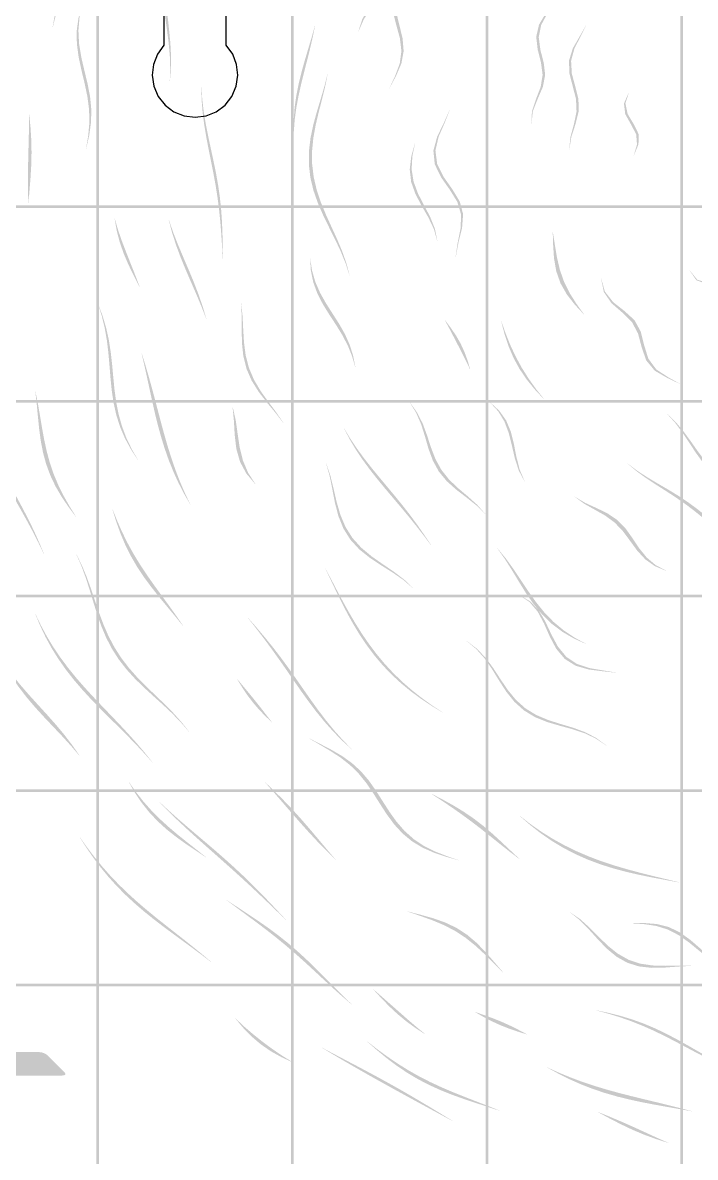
# Model space of a CAD drawing. Header units: millimetres. Extents: x 5 to 414, y 6 to 775.
# Drawn here: x 95.9 to 176.6, y 457.2 to 593.3 of the extents above; entities that cross this region are included whole.
import ezdxf

# ---------------------------------------------------------------- set-up
doc = ezdxf.new("R2010")
doc.units = ezdxf.units.MM
doc.layers.add('CUT', color=1, linetype='Continuous')
doc.layers.add('RASTER', color=7, linetype='Continuous')

msp = doc.modelspace()

# ---------------------------------------------------------------- hatches: boundary and pattern name
at = {"layer": 'RASTER'}
for points in [[(113.57, 586.35), (113.623, 587.86), (113.572, 589.378), (113.433, 590.908), (113.236, 592.452), (113.024, 594.008), (112.843, 595.573), (112.74, 597.139), (112.755, 598.695), (112.916, 600.234), (113.234, 601.745), (113.705, 603.223), (114.307, 604.667), (115.005, 606.078), (115.756, 607.464), (116.513, 608.837), (117.23, 610.21), (117.248, 610.204), (116.594, 608.815), (115.899, 607.427), (115.205, 606.029), (114.557, 604.61), (113.996, 603.162), (113.557, 601.682), (113.259, 600.173), (113.105, 598.639), (113.085, 597.088), (113.17, 595.531), (113.32, 593.974), (113.491, 592.426), (113.638, 590.891), (113.719, 589.368), (113.707, 587.855), (113.588, 586.349)], [(139.908, 585.461), (140.605, 586.958), (141.154, 588.44), (141.353, 589.939), (141.164, 591.484), (140.73, 593.081), (140.312, 594.706), (140.181, 596.306), (140.501, 597.828), (141.265, 599.245), (142.295, 600.574), (143.321, 601.874), (144.094, 603.223), (144.489, 604.682), (144.557, 606.262), (144.575, 606.255), (144.592, 604.648), (144.279, 603.166), (143.581, 601.8), (142.618, 600.49), (141.636, 599.157), (140.903, 597.742), (140.595, 596.226), (140.718, 594.637), (141.108, 593.026), (141.495, 591.442), (141.621, 589.911), (141.347, 588.424), (140.713, 586.952), (139.926, 585.461)], [(99.51, 592.752), (99.78, 594.292), (100.053, 595.83), (100.329, 597.364), (100.609, 598.895), (100.89, 600.425), (101.171, 601.954), (101.447, 603.483), (101.713, 605.015), (101.731, 605.011), (101.573, 603.459), (101.389, 601.916), (101.17, 600.38), (100.91, 598.851), (100.609, 597.327), (100.272, 595.804), (99.907, 594.279), (99.528, 592.75)], [(136.181, 592.272), (136.646, 593.719), (137.38, 595.112), (138.237, 596.461), (139.052, 597.794), (139.681, 599.149), (140.044, 600.558), (140.144, 602.039), (140.162, 602.034), (140.216, 600.514), (139.978, 599.08), (139.419, 597.717), (138.606, 596.391), (137.68, 595.061), (136.822, 593.693), (136.199, 592.269)], [(156.943, 581.208), (157.007, 582.701), (157.503, 584.179), (158.057, 585.628), (158.29, 587.077), (158.091, 588.566), (157.697, 590.102), (157.522, 591.636), (157.857, 593.094), (158.66, 594.445), (159.59, 595.735), (160.25, 597.067), (160.268, 597.062), (159.694, 595.708), (158.845, 594.403), (158.11, 593.045), (157.824, 591.585), (158.025, 590.057), (158.421, 588.53), (158.596, 587.052), (158.314, 585.615), (157.692, 584.174), (157.115, 582.701), (156.962, 581.208)], [(103.529, 578.224), (103.791, 579.796), (103.924, 581.356), (103.889, 582.912), (103.686, 584.472), (103.356, 586.042), (102.974, 587.625), (102.633, 589.219), (102.422, 590.816), (102.411, 592.406), (102.633, 593.976), (103.077, 595.517), (103.095, 595.515), (102.744, 593.964), (102.608, 592.388), (102.691, 590.797), (102.952, 589.2), (103.321, 587.61), (103.703, 586.032), (104.006, 584.467), (104.159, 582.912), (104.122, 581.359), (103.903, 579.799), (103.548, 578.225)], [(104.762, 594.423), (105.088, 594.423), (105.088, 571.399), (104.762, 571.399)], [(128.112, 594.423), (128.438, 594.423), (128.438, 571.399), (128.112, 571.399)], [(151.462, 594.423), (151.788, 594.423), (151.788, 571.399), (151.462, 571.399)], [(174.812, 594.423), (175.138, 594.423), (175.138, 571.399), (174.812, 571.399)], [(128.429, 580.255), (128.435, 581.699), (128.542, 583.143), (128.744, 584.581), (129.028, 586.009), (129.377, 587.426), (129.77, 588.83), (130.184, 590.222), (130.595, 591.604), (130.981, 592.98), (130.999, 592.977), (130.714, 591.591), (130.391, 590.203), (130.043, 588.81), (129.685, 587.409), (129.337, 585.997), (129.018, 584.575), (128.75, 583.142), (128.554, 581.701), (128.447, 580.255)], [(161.471, 578.092), (161.63, 579.634), (162.051, 581.169), (162.359, 582.674), (162.295, 584.169), (161.903, 585.689), (161.501, 587.24), (161.454, 588.782), (161.916, 590.261), (162.722, 591.662), (163.502, 593.033), (163.521, 593.029), (162.827, 591.642), (162.102, 590.233), (161.703, 588.752), (161.792, 587.214), (162.209, 585.671), (162.587, 584.161), (162.611, 582.675), (162.239, 581.176), (161.737, 579.641), (161.49, 578.094)], [(135.128, 562.983), (134.659, 564.443), (134.076, 565.882), (133.405, 567.312), (132.687, 568.749), (131.976, 570.206), (131.329, 571.69), (130.799, 573.205), (130.43, 574.75), (130.248, 576.32), (130.259, 577.903), (130.448, 579.49), (130.78, 581.07), (131.208, 582.635), (131.675, 584.183), (132.122, 585.714), (132.5, 587.234), (132.518, 587.233), (132.216, 585.711), (131.842, 584.181), (131.443, 582.636), (131.074, 581.076), (130.789, 579.504), (130.636, 577.927), (130.646, 576.353), (130.835, 574.792), (131.196, 573.254), (131.702, 571.743), (132.313, 570.26), (132.975, 568.802), (133.634, 567.359), (134.24, 565.918), (134.751, 564.466), (135.146, 562.988)], [(119.926, 565.021), (119.838, 566.505), (119.745, 567.983), (119.63, 569.452), (119.482, 570.914), (119.293, 572.369), (119.063, 573.821), (118.798, 575.273), (118.511, 576.728), (118.217, 578.188), (117.937, 579.656), (117.692, 581.132), (117.502, 582.616), (117.385, 584.104), (117.354, 585.594), (117.373, 585.593), (117.469, 584.103), (117.647, 582.616), (117.892, 581.136), (118.183, 579.665), (118.498, 578.203), (118.812, 576.748), (119.107, 575.299), (119.364, 573.851), (119.572, 572.402), (119.726, 570.946), (119.828, 569.482), (119.888, 568.006), (119.92, 566.52), (119.944, 565.025)], [(169.223, 577.416), (169.61, 578.707), (169.514, 579.931), (168.884, 581.133), (168.198, 582.368), (168.042, 583.635), (168.592, 584.88), (168.611, 584.879), (168.219, 583.632), (168.491, 582.372), (169.22, 581.147), (169.807, 579.953), (169.786, 578.725), (169.241, 577.418)], [(147.848, 565.17), (148.097, 566.919), (148.451, 568.658), (148.514, 570.298), (148.059, 571.826), (147.149, 573.294), (146.107, 574.779), (145.354, 576.336), (145.188, 577.968), (145.635, 579.634), (146.427, 581.281), (147.144, 582.887), (147.163, 582.887), (146.53, 581.284), (145.815, 579.643), (145.432, 577.987), (145.643, 576.366), (146.419, 574.818), (147.46, 573.341), (148.345, 571.877), (148.754, 570.347), (148.627, 568.698), (148.197, 566.945), (147.866, 565.175)], [(96.601, 571.663), (96.567, 573.183), (96.559, 574.703), (96.574, 576.221), (96.608, 577.738), (96.648, 579.252), (96.684, 580.763), (96.701, 582.273), (96.719, 582.273), (96.863, 580.767), (96.956, 579.262), (96.987, 577.755), (96.953, 576.244), (96.866, 574.725), (96.745, 573.199), (96.62, 571.665)], [(145.646, 567.137), (145.244, 568.569), (144.589, 569.955), (143.795, 571.333), (143.045, 572.743), (142.524, 574.206), (142.35, 575.721), (142.531, 577.266), (142.96, 578.812), (142.978, 578.813), (142.663, 577.277), (142.577, 575.745), (142.814, 574.243), (143.356, 572.79), (144.083, 571.383), (144.812, 569.999), (145.373, 568.598), (145.664, 567.142)], [(81.412, 571.399), (105.088, 571.399), (105.088, 571.073), (81.412, 571.073)], [(104.762, 571.399), (128.438, 571.399), (128.438, 571.073), (104.762, 571.073)], [(104.762, 571.073), (105.088, 571.073), (105.088, 548.049), (104.762, 548.049)], [(128.112, 571.399), (151.788, 571.399), (151.788, 571.073), (128.112, 571.073)], [(128.112, 571.073), (128.438, 571.073), (128.438, 548.049), (128.112, 548.049)], [(151.462, 571.399), (175.138, 571.399), (175.138, 571.073), (151.462, 571.073)], [(151.462, 571.073), (151.788, 571.073), (151.788, 548.049), (151.462, 548.049)], [(174.812, 571.399), (198.162, 571.399), (198.162, 571.073), (174.812, 571.073)], [(174.812, 571.073), (175.138, 571.073), (175.138, 548.049), (174.812, 548.049)], [(109.951, 561.604), (109.279, 562.918), (108.632, 564.248), (108.051, 565.6), (107.569, 566.977), (107.203, 568.378), (106.958, 569.799), (106.976, 569.801), (107.381, 568.403), (107.862, 567.023), (108.386, 565.657), (108.924, 564.301), (109.455, 562.953), (109.969, 561.608)], [(117.929, 557.823), (117.368, 559.275), (116.761, 560.723), (116.13, 562.173), (115.499, 563.634), (114.894, 565.11), (114.337, 566.606), (113.848, 568.121), (113.442, 569.656), (113.461, 569.658), (113.985, 568.142), (114.573, 566.646), (115.196, 565.167), (115.824, 563.7), (116.43, 562.24), (116.994, 560.778), (117.502, 559.309), (117.947, 557.828)], [(163.238, 558.322), (162.165, 559.478), (161.199, 560.711), (160.435, 562.052), (159.926, 563.503), (159.657, 565.037), (159.554, 566.608), (159.503, 568.172), (159.521, 568.177), (159.76, 566.674), (160.011, 565.162), (160.358, 563.671), (160.863, 562.232), (161.54, 560.866), (162.36, 559.573), (163.254, 558.33)], [(135.828, 551.944), (135.435, 553.297), (134.915, 554.597), (134.262, 555.85), (133.506, 557.075), (132.704, 558.298), (131.933, 559.545), (131.271, 560.835), (130.779, 562.181), (130.49, 563.581), (130.399, 565.024), (130.417, 565.028), (130.624, 563.614), (131.017, 562.243), (131.591, 560.925), (132.304, 559.656), (133.091, 558.421), (133.872, 557.199), (134.575, 555.962), (135.146, 554.684), (135.564, 553.348), (135.845, 551.951)], [(174.75, 549.981), (173.209, 550.717), (171.738, 551.568), (170.713, 552.81), (170.163, 554.396), (169.735, 556.026), (168.997, 557.422), (167.83, 558.562), (166.548, 559.672), (165.632, 561.007), (165.301, 562.625), (165.318, 562.633), (165.753, 561.067), (166.76, 559.786), (168.111, 558.724), (169.319, 557.622), (170.065, 556.247), (170.47, 554.616), (170.97, 553.007), (171.925, 551.721), (173.311, 550.806), (174.764, 549.994)], [(188.382, 552.231), (186.54, 552.09), (184.997, 552.456), (184.405, 553.974), (184.063, 555.676), (182.888, 556.461), (181.047, 556.673), (179.805, 557.507), (179.678, 559.249), (179.602, 560.938), (178.45, 561.828), (176.736, 562.411), (175.919, 563.6), (175.936, 563.609), (176.845, 562.478), (178.643, 561.957), (179.861, 561.126), (179.984, 559.487), (180.134, 557.784), (181.376, 556.971), (183.195, 556.762), (184.33, 555.956), (184.617, 554.214), (185.144, 552.636), (186.618, 552.193), (188.393, 552.247)], [(127.189, 545.289), (126.228, 546.535), (125.207, 547.769), (124.227, 549.037), (123.391, 550.375), (122.771, 551.801), (122.392, 553.312), (122.226, 554.887), (122.195, 556.491), (122.195, 558.089), (122.12, 559.652), (122.138, 559.656), (122.3, 558.119), (122.377, 556.546), (122.469, 554.965), (122.673, 553.407), (123.064, 551.906), (123.668, 550.479), (124.464, 549.131), (125.382, 547.842), (126.328, 546.579), (127.206, 545.297)], [(109.732, 540.859), (108.91, 542.132), (108.194, 543.454), (107.606, 544.828), (107.153, 546.253), (106.827, 547.72), (106.605, 549.217), (106.454, 550.728), (106.334, 552.239), (106.202, 553.738), (106.023, 555.217), (105.768, 556.67), (105.423, 558.1), (104.99, 559.51), (105.008, 559.514), (105.518, 558.122), (105.935, 556.713), (106.254, 555.278), (106.483, 553.817), (106.65, 552.332), (106.787, 550.831), (106.936, 549.325), (107.138, 547.827), (107.428, 546.352), (107.83, 544.912), (108.355, 543.516), (109.001, 542.168), (109.749, 540.867)], [(149.586, 551.723), (149.113, 552.718), (148.617, 553.703), (148.113, 554.683), (147.605, 555.664), (147.092, 556.646), (146.565, 557.625), (146.582, 557.632), (147.268, 556.72), (147.896, 555.792), (148.444, 554.834), (148.904, 553.839), (149.284, 552.804), (149.603, 551.732)], [(158.438, 548.156), (157.376, 549.289), (156.397, 550.488), (155.53, 551.764), (154.793, 553.117), (154.19, 554.538), (153.707, 556.01), (153.316, 557.513), (153.333, 557.521), (153.838, 556.073), (154.41, 554.65), (155.06, 553.261), (155.793, 551.914), (156.608, 550.616), (157.499, 549.368), (158.453, 548.167)], [(116.017, 535.517), (115.284, 536.799), (114.611, 538.112), (113.999, 539.454), (113.449, 540.824), (112.96, 542.217), (112.524, 543.63), (112.134, 545.056), (111.781, 546.492), (111.454, 547.932), (111.141, 549.372), (110.832, 550.808), (110.516, 552.237), (110.185, 553.659), (110.203, 553.664), (110.633, 552.273), (111.041, 550.875), (111.431, 549.47), (111.808, 548.058), (112.179, 546.639), (112.553, 545.218), (112.94, 543.797), (113.35, 542.381), (113.793, 540.974), (114.278, 539.58), (114.81, 538.205), (115.394, 536.853), (116.034, 535.525)], [(102.317, 534.025), (101.43, 535.206), (100.604, 536.422), (99.868, 537.682), (99.245, 538.992), (98.744, 540.352), (98.363, 541.755), (98.088, 543.193), (97.893, 544.652), (97.746, 546.119), (97.609, 547.582), (97.448, 549.03), (97.466, 549.035), (97.749, 547.626), (97.997, 546.202), (98.236, 544.769), (98.496, 543.337), (98.803, 541.917), (99.182, 540.519), (99.647, 539.151), (100.204, 537.82), (100.848, 536.525), (101.565, 535.265), (102.334, 534.032)], [(81.412, 548.049), (105.088, 548.049), (105.088, 547.723), (81.412, 547.723)], [(104.762, 548.049), (128.438, 548.049), (128.438, 547.723), (104.762, 547.723)], [(104.762, 547.723), (105.088, 547.723), (105.088, 524.699), (104.762, 524.699)], [(128.112, 548.049), (151.788, 548.049), (151.788, 547.723), (128.112, 547.723)], [(128.112, 547.723), (128.438, 547.723), (128.438, 524.699), (128.112, 524.699)], [(151.391, 534.379), (150.337, 535.415), (149.152, 536.359), (147.931, 537.294), (146.793, 538.309), (145.842, 539.466), (145.122, 540.779), (144.6, 542.21), (144.176, 543.686), (143.723, 545.128), (143.136, 546.482), (142.37, 547.738), (142.386, 547.747), (143.238, 546.538), (143.903, 545.231), (144.419, 543.83), (144.885, 542.388), (145.428, 540.977), (146.144, 539.67), (147.068, 538.503), (148.158, 537.462), (149.317, 536.485), (150.428, 535.488), (151.406, 534.391)], [(151.462, 548.049), (175.138, 548.049), (175.138, 547.723), (151.462, 547.723)], [(151.462, 547.723), (151.788, 547.723), (151.788, 524.699), (151.462, 524.699)], [(156.125, 538.271), (155.429, 539.591), (154.955, 541.067), (154.599, 542.601), (154.227, 544.092), (153.714, 545.463), (152.977, 546.675), (152, 547.739), (152.016, 547.749), (153.098, 546.752), (153.916, 545.598), (154.472, 544.263), (154.84, 542.777), (155.149, 541.214), (155.541, 539.68), (156.14, 538.283)], [(174.812, 548.049), (198.162, 548.049), (198.162, 547.723), (174.812, 547.723)], [(174.812, 547.723), (175.138, 547.723), (175.138, 524.699), (174.812, 524.699)], [(98.468, 529.553), (97.829, 530.899), (97.154, 532.229), (96.447, 533.546), (95.716, 534.858), (94.975, 536.169), (94.24, 537.487), (93.529, 538.82), (92.858, 540.173), (92.244, 541.549), (91.699, 542.952), (91.23, 544.382), (90.839, 545.836), (90.521, 547.31), (90.539, 547.315), (90.928, 545.863), (91.385, 544.432), (91.912, 543.024), (92.503, 541.64), (93.148, 540.278), (93.834, 538.936), (94.544, 537.607), (95.262, 536.285), (95.969, 534.964), (96.653, 533.636), (97.303, 532.295), (97.913, 530.938), (98.485, 529.561)], [(123.824, 537.957), (122.759, 539.216), (121.994, 540.633), (121.55, 542.2), (121.354, 543.868), (121.261, 545.561), (121.1, 547.207), (121.117, 547.214), (121.472, 545.65), (121.704, 544.022), (121.949, 542.384), (122.339, 540.798), (122.964, 539.318), (123.841, 537.966)], [(186.545, 536.146), (185.085, 536.408), (183.618, 536.709), (182.189, 537.121), (180.84, 537.696), (179.606, 538.462), (178.504, 539.417), (177.53, 540.527), (176.656, 541.738), (175.84, 542.982), (175.029, 544.198), (174.17, 545.338), (173.227, 546.375), (173.24, 546.388), (174.242, 545.412), (175.151, 544.334), (176.003, 543.172), (176.847, 541.973), (177.733, 540.793), (178.707, 539.698), (179.795, 538.739), (181.004, 537.95), (182.319, 537.334), (183.709, 536.868), (185.134, 536.499), (186.554, 536.162)], [(144.9, 530.612), (144.033, 531.776), (143.144, 532.923), (142.232, 534.054), (141.3, 535.175), (140.355, 536.292), (139.408, 537.415), (138.471, 538.552), (137.56, 539.712), (136.688, 540.902), (135.869, 542.128), (135.115, 543.393), (134.433, 544.697), (134.45, 544.706), (135.203, 543.439), (136.022, 542.212), (136.895, 541.021), (137.808, 539.86), (138.743, 538.72), (139.686, 537.594), (140.621, 536.47), (141.537, 535.34), (142.426, 534.194), (143.284, 533.027), (144.111, 531.837), (144.915, 530.623)], [(142.797, 525.406), (141.629, 526.424), (140.315, 527.338), (138.924, 528.212), (137.549, 529.122), (136.287, 530.138), (135.219, 531.305), (134.388, 532.639), (133.793, 534.122), (133.382, 535.706), (133.068, 537.329), (132.747, 538.925), (132.319, 540.443), (132.335, 540.452), (132.832, 538.973), (133.215, 537.416), (133.581, 535.829), (134.03, 534.274), (134.648, 532.812), (135.484, 531.488), (136.54, 530.319), (137.775, 529.29), (139.109, 528.354), (140.448, 527.444), (141.704, 526.486), (142.811, 525.418)], [(187.853, 528.121), (186.432, 528.462), (185.042, 528.9), (183.701, 529.457), (182.42, 530.14), (181.202, 530.934), (180.039, 531.812), (178.915, 532.738), (177.808, 533.672), (176.696, 534.584), (175.561, 535.454), (174.391, 536.276), (173.191, 537.064), (171.972, 537.84), (170.759, 538.637), (169.581, 539.487), (168.466, 540.414), (168.479, 540.428), (169.644, 539.555), (170.867, 538.76), (172.12, 538.015), (173.37, 537.287), (174.594, 536.542), (175.777, 535.752), (176.918, 534.906), (178.026, 534.005), (179.121, 533.069), (180.225, 532.13), (181.364, 531.226), (182.553, 530.394), (183.802, 529.663), (185.111, 529.049), (186.469, 528.547), (187.86, 528.138)], [(173.089, 527.559), (171.756, 528.111), (170.6, 528.929), (169.627, 529.986), (168.766, 531.168), (167.905, 532.325), (166.937, 533.337), (165.814, 534.168), (164.566, 534.877), (163.299, 535.587), (162.143, 536.427), (162.156, 536.44), (163.408, 535.697), (164.758, 535.08), (166.067, 534.447), (167.226, 533.669), (168.2, 532.68), (169.04, 531.513), (169.855, 530.286), (170.765, 529.154), (171.845, 528.239), (173.099, 527.575)], [(115.16, 520.935), (114.219, 522.095), (113.259, 523.249), (112.3, 524.409), (111.363, 525.589), (110.47, 526.8), (109.64, 528.051), (108.889, 529.348), (108.222, 530.69), (107.64, 532.073), (107.135, 533.49), (106.689, 534.931), (106.706, 534.939), (107.26, 533.55), (107.863, 532.184), (108.525, 530.845), (109.248, 529.538), (110.027, 528.263), (110.854, 527.016), (111.714, 525.793), (112.592, 524.584), (113.471, 523.379), (114.336, 522.169), (115.175, 520.946)], [(163.513, 518.762), (162.043, 519.429), (160.662, 520.231), (159.395, 521.186), (158.252, 522.291), (157.23, 523.527), (156.308, 524.855), (155.453, 526.233), (154.622, 527.613), (153.772, 528.954), (152.866, 530.226), (152.88, 530.239), (153.867, 529.045), (154.786, 527.777), (155.669, 526.458), (156.555, 525.122), (157.484, 523.812), (158.488, 522.568), (159.593, 521.427), (160.806, 520.413), (162.122, 519.533), (163.524, 518.777)], [(115.872, 508.233), (114.901, 509.361), (113.858, 510.436), (112.756, 511.475), (111.623, 512.499), (110.491, 513.534), (109.395, 514.603), (108.371, 515.729), (107.444, 516.924), (106.632, 518.195), (105.936, 519.538), (105.347, 520.94), (104.842, 522.385), (104.387, 523.85), (103.945, 525.313), (103.48, 526.755), (102.959, 528.161), (102.36, 529.524), (102.377, 529.532), (103.029, 528.197), (103.602, 526.819), (104.115, 525.405), (104.598, 523.968), (105.087, 522.526), (105.619, 521.101), (106.224, 519.713), (106.927, 518.38), (107.737, 517.113), (108.652, 515.915), (109.656, 514.78), (110.723, 513.695), (111.82, 512.64), (112.912, 511.589), (113.968, 510.52), (114.964, 509.41), (115.886, 508.245)], [(146.239, 510.572), (144.943, 511.366), (143.681, 512.209), (142.462, 513.108), (141.296, 514.068), (140.189, 515.091), (139.145, 516.179), (138.168, 517.327), (137.258, 518.532), (136.41, 519.786), (135.621, 521.082), (134.882, 522.41), (134.183, 523.759), (133.514, 525.119), (132.863, 526.482), (132.218, 527.838), (132.233, 527.848), (132.927, 526.528), (133.623, 525.201), (134.331, 523.874), (135.063, 522.555), (135.827, 521.253), (136.632, 519.977), (137.486, 518.734), (138.394, 517.533), (139.358, 516.379), (140.381, 515.278), (141.46, 514.232), (142.593, 513.243), (143.774, 512.308), (144.996, 511.424), (146.251, 510.586)], [(81.412, 524.699), (105.088, 524.699), (105.088, 524.373), (81.412, 524.373)], [(104.762, 524.699), (128.438, 524.699), (128.438, 524.373), (104.762, 524.373)], [(104.762, 524.373), (105.088, 524.373), (105.088, 501.349), (104.762, 501.349)], [(128.112, 524.699), (151.788, 524.699), (151.788, 524.373), (128.112, 524.373)], [(128.112, 524.373), (128.438, 524.373), (128.438, 501.349), (128.112, 501.349)], [(151.462, 524.699), (175.138, 524.699), (175.138, 524.373), (151.462, 524.373)], [(151.462, 524.373), (151.788, 524.373), (151.788, 501.349), (151.462, 501.349)], [(167.185, 515.313), (165.508, 515.5), (163.812, 515.71), (162.25, 516.159), (160.942, 516.983), (159.926, 518.192), (159.144, 519.672), (158.459, 521.228), (157.698, 522.655), (156.72, 523.807), (155.463, 524.652), (155.476, 524.665), (156.796, 523.892), (157.829, 522.805), (158.63, 521.434), (159.339, 519.914), (160.126, 518.45), (161.128, 517.232), (162.406, 516.377), (163.925, 515.875), (165.571, 515.595), (167.195, 515.329)], [(174.812, 524.699), (198.162, 524.699), (198.162, 524.373), (174.812, 524.373)], [(174.812, 524.373), (175.138, 524.373), (175.138, 501.349), (174.812, 501.349)], [(111.457, 504.581), (110.46, 505.703), (109.43, 506.802), (108.371, 507.885), (107.292, 508.96), (106.204, 510.036), (105.119, 511.122), (104.05, 512.227), (103.012, 513.359), (102.018, 514.526), (101.078, 515.733), (100.202, 516.983), (99.397, 518.277), (98.666, 519.615), (98.01, 520.993), (97.424, 522.406), (97.441, 522.415), (98.094, 521.039), (98.814, 519.699), (99.602, 518.397), (100.455, 517.135), (101.368, 515.912), (102.332, 514.725), (103.338, 513.571), (104.374, 512.442), (105.426, 511.332), (106.482, 510.232), (107.531, 509.133), (108.561, 508.026), (109.565, 506.905), (110.536, 505.762), (111.472, 504.592)], [(135.405, 506.112), (134.259, 507.165), (133.168, 508.274), (132.132, 509.435), (131.148, 510.642), (130.207, 511.884), (129.299, 513.149), (128.411, 514.426), (127.53, 515.704), (126.644, 516.973), (125.745, 518.229), (124.827, 519.469), (123.889, 520.694), (122.935, 521.909), (122.95, 521.92), (123.97, 520.752), (124.967, 519.573), (125.937, 518.376), (126.876, 517.156), (127.787, 515.914), (128.68, 514.653), (129.565, 513.38), (130.455, 512.105), (131.365, 510.841), (132.308, 509.601), (133.293, 508.395), (134.329, 507.235), (135.418, 506.125)], [(165.961, 506.553), (164.718, 507.399), (163.357, 508.05), (161.887, 508.543), (160.351, 508.961), (158.818, 509.413), (157.362, 510.002), (156.048, 510.801), (154.905, 511.831), (153.925, 513.056), (153.057, 514.398), (152.224, 515.755), (151.34, 517.031), (150.336, 518.158), (149.18, 519.118), (149.193, 519.132), (150.392, 518.219), (151.434, 517.137), (152.351, 515.903), (153.211, 514.583), (154.097, 513.27), (155.086, 512.064), (156.229, 511.043), (157.535, 510.242), (158.974, 509.638), (160.485, 509.16), (161.993, 508.707), (163.432, 508.17), (164.76, 507.469), (165.97, 506.569)], [(102.729, 505.367), (101.712, 506.557), (100.65, 507.72), (99.561, 508.871), (98.467, 510.026), (97.394, 511.203), (96.366, 512.415), (95.405, 513.673), (94.525, 514.985), (93.736, 516.35), (93.752, 516.36), (94.674, 515.072), (95.668, 513.833), (96.714, 512.63), (97.784, 511.451), (98.854, 510.279), (99.9, 509.098), (100.904, 507.894), (101.853, 506.656), (102.744, 505.378)], [(125.816, 509.368), (125.01, 510.137), (124.24, 510.937), (123.519, 511.78), (122.852, 512.667), (122.235, 513.592), (121.655, 514.545), (121.67, 514.556), (122.375, 513.703), (123.083, 512.853), (123.782, 511.996), (124.468, 511.128), (125.146, 510.253), (125.83, 509.38)], [(148.161, 492.824), (146.693, 493.245), (145.254, 493.729), (143.888, 494.33), (142.632, 495.089), (141.504, 496.018), (140.504, 497.103), (139.611, 498.308), (138.787, 499.579), (137.982, 500.855), (137.145, 502.079), (136.232, 503.207), (135.216, 504.218), (134.088, 505.113), (132.864, 505.919), (131.58, 506.677), (130.287, 507.44), (130.301, 507.453), (131.656, 506.75), (132.998, 506.052), (134.273, 505.303), (135.445, 504.459), (136.496, 503.492), (137.432, 502.397), (138.281, 501.196), (139.087, 499.931), (139.902, 498.658), (140.774, 497.437), (141.744, 496.322), (142.834, 495.353), (144.047, 494.543), (145.365, 493.881), (146.754, 493.331), (148.172, 492.839)], [(81.412, 501.349), (105.088, 501.349), (105.088, 501.023), (81.412, 501.023)], [(104.762, 501.349), (128.438, 501.349), (128.438, 501.023), (104.762, 501.023)], [(117.914, 493.169), (116.689, 493.979), (115.467, 494.803), (114.273, 495.663), (113.13, 496.577), (112.058, 497.56), (111.07, 498.619), (110.172, 499.756), (109.364, 500.964), (108.634, 502.23), (108.648, 502.242), (109.475, 501.054), (110.366, 499.917), (111.323, 498.835), (112.341, 497.807), (113.411, 496.827), (114.519, 495.887), (115.651, 494.975), (116.792, 494.078), (117.927, 493.182)], [(133.435, 492.895), (132.318, 493.998), (131.226, 495.126), (130.159, 496.276), (129.112, 497.443), (128.081, 498.621), (127.059, 499.804), (126.038, 500.983), (125.008, 502.151), (125.022, 502.164), (126.147, 501.09), (127.247, 499.993), (128.32, 498.867), (129.366, 497.711), (130.391, 496.527), (131.404, 495.324), (132.419, 494.113), (133.447, 492.909)], [(128.112, 501.349), (151.788, 501.349), (151.788, 501.023), (128.112, 501.023)], [(151.462, 501.349), (175.138, 501.349), (175.138, 501.023), (151.462, 501.023)], [(174.812, 501.349), (198.162, 501.349), (198.162, 501.023), (174.812, 501.023)], [(104.762, 501.023), (105.088, 501.023), (105.088, 477.999), (104.762, 477.999)], [(127.495, 485.652), (126.436, 486.682), (125.375, 487.707), (124.309, 488.723), (123.235, 489.73), (122.152, 490.728), (121.059, 491.717), (119.959, 492.699), (118.853, 493.679), (117.745, 494.661), (116.64, 495.649), (115.544, 496.648), (114.461, 497.664), (113.397, 498.702), (112.359, 499.764), (112.373, 499.776), (113.466, 498.762), (114.58, 497.771), (115.708, 496.798), (116.841, 495.836), (117.972, 494.877), (119.094, 493.915), (120.203, 492.944), (121.295, 491.958), (122.368, 490.955), (123.422, 489.931), (124.459, 488.888), (125.482, 487.827), (126.496, 486.751), (127.507, 485.666)], [(128.112, 501.023), (128.438, 501.023), (128.438, 477.999), (128.112, 477.999)], [(155.516, 492.953), (154.348, 493.843), (153.197, 494.753), (152.054, 495.668), (150.91, 496.575), (149.756, 497.462), (148.586, 498.324), (147.397, 499.161), (146.189, 499.976), (144.968, 500.777), (144.98, 500.792), (146.292, 500.109), (147.576, 499.401), (148.819, 498.646), (150.015, 497.829), (151.164, 496.945), (152.274, 495.999), (153.359, 495.005), (154.437, 493.986), (155.525, 492.969)], [(151.462, 501.023), (151.788, 501.023), (151.788, 477.999), (151.462, 477.999)], [(174.812, 501.023), (175.138, 501.023), (175.138, 477.999), (174.812, 477.999)], [(174.678, 490.153), (173.091, 490.443), (171.496, 490.741), (169.9, 491.065), (168.31, 491.43), (166.737, 491.851), (165.187, 492.342), (163.669, 492.913), (162.191, 493.57), (160.758, 494.317), (159.375, 495.153), (158.044, 496.074), (156.765, 497.072), (155.536, 498.136), (155.546, 498.152), (156.823, 497.164), (158.144, 496.24), (159.51, 495.386), (160.918, 494.605), (162.366, 493.898), (163.849, 493.263), (165.361, 492.695), (166.896, 492.187), (168.447, 491.73), (170.007, 491.311), (171.57, 490.92), (173.131, 490.544), (174.685, 490.17)], [(118.603, 480.539), (117.447, 481.426), (116.274, 482.299), (115.091, 483.166), (113.904, 484.035), (112.722, 484.914), (111.553, 485.814), (110.407, 486.741), (109.293, 487.703), (108.216, 488.704), (107.185, 489.749), (106.201, 490.839), (105.268, 491.973), (104.384, 493.148), (103.546, 494.358), (102.75, 495.599), (102.764, 495.611), (103.613, 494.413), (104.499, 493.245), (105.426, 492.11), (106.396, 491.012), (107.407, 489.951), (108.457, 488.927), (109.541, 487.937), (110.653, 486.978), (111.786, 486.044), (112.933, 485.127), (114.085, 484.221), (115.235, 483.318), (116.377, 482.409), (117.505, 481.489), (118.615, 480.553)], [(135.374, 475.526), (134.222, 476.507), (133.095, 477.517), (131.984, 478.543), (130.88, 479.571), (129.773, 480.59), (128.654, 481.591), (127.518, 482.568), (126.362, 483.519), (125.183, 484.445), (123.986, 485.352), (122.777, 486.25), (121.563, 487.147), (120.355, 488.057), (120.368, 488.07), (121.636, 487.226), (122.904, 486.391), (124.161, 485.55), (125.394, 484.69), (126.596, 483.797), (127.763, 482.866), (128.896, 481.892), (129.997, 480.877), (131.076, 479.827), (132.142, 478.754), (133.207, 477.671), (134.284, 476.594), (135.384, 475.541)], [(153.545, 479.351), (152.432, 480.451), (151.33, 481.55), (150.206, 482.59), (149.029, 483.53), (147.78, 484.346), (146.451, 485.037), (145.047, 485.624), (143.591, 486.148), (142.113, 486.659), (142.124, 486.674), (143.676, 486.272), (145.195, 485.846), (146.643, 485.333), (147.993, 484.683), (149.238, 483.87), (150.387, 482.893), (151.464, 481.78), (152.506, 480.583), (153.554, 479.367)], [(176.075, 480.143), (174.521, 480.06), (172.937, 479.939), (171.367, 479.908), (169.86, 480.076), (168.45, 480.516), (167.159, 481.244), (165.981, 482.219), (164.887, 483.354), (163.83, 484.529), (162.753, 485.627), (161.604, 486.551), (161.613, 486.568), (162.808, 485.739), (163.924, 484.73), (165.012, 483.629), (166.126, 482.55), (167.311, 481.604), (168.597, 480.878), (169.991, 480.412), (171.474, 480.191), (173.012, 480.148), (174.562, 480.177), (176.081, 480.16)], [(181.028, 479.495), (179.643, 480.093), (178.34, 480.94), (177.098, 481.932), (175.875, 482.936), (174.628, 483.824), (173.316, 484.504), (171.914, 484.94), (170.422, 485.16), (168.863, 485.248), (168.871, 485.265), (170.473, 485.286), (172.001, 485.163), (173.427, 484.801), (174.749, 484.161), (175.991, 483.274), (177.196, 482.233), (178.412, 481.169), (179.681, 480.223), (181.033, 479.513)], [(81.412, 477.999), (105.088, 477.999), (105.088, 477.673), (81.412, 477.673)], [(104.762, 477.999), (128.438, 477.999), (128.438, 477.673), (104.762, 477.673)], [(128.112, 477.999), (151.788, 477.999), (151.788, 477.673), (128.112, 477.673)], [(151.462, 477.999), (175.138, 477.999), (175.138, 477.673), (151.462, 477.673)], [(174.812, 477.999), (198.162, 477.999), (198.162, 477.673), (174.812, 477.673)], [(104.762, 477.673), (105.088, 477.673), (105.088, 454.649), (104.762, 454.649)], [(128.112, 477.673), (128.438, 477.673), (128.438, 454.649), (128.112, 454.649)], [(144.196, 471.942), (143.051, 472.678), (141.948, 473.48), (140.893, 474.354), (139.886, 475.295), (138.921, 476.29), (137.983, 477.313), (137.993, 477.329), (139.016, 476.433), (140.042, 475.534), (141.068, 474.629), (142.098, 473.722), (143.14, 472.825), (144.206, 471.958)], [(151.462, 477.673), (151.788, 477.673), (151.788, 454.649), (151.462, 454.649)], [(174.812, 477.673), (175.138, 477.673), (175.138, 454.649), (174.812, 454.649)], [(128.297, 468.572), (126.959, 469.19), (125.684, 469.903), (124.49, 470.727), (123.384, 471.668), (122.365, 472.715), (121.418, 473.846), (121.43, 473.861), (122.486, 472.867), (123.583, 471.923), (124.714, 471.022), (125.878, 470.162), (127.074, 469.348), (128.308, 468.587)], [(156.403, 471.915), (155.322, 472.252), (154.251, 472.618), (153.202, 473.033), (152.181, 473.504), (151.186, 474.028), (150.211, 474.587), (150.22, 474.603), (151.294, 474.227), (152.358, 473.84), (153.402, 473.42), (154.422, 472.957), (155.422, 472.456), (156.411, 471.931)], [(181.067, 467.669), (179.679, 468.262), (178.313, 468.913), (176.966, 469.603), (175.631, 470.312), (174.304, 471.019), (172.976, 471.705), (171.642, 472.353), (170.295, 472.954), (168.93, 473.498), (167.544, 473.985), (166.134, 474.418), (164.703, 474.807), (164.71, 474.824), (166.172, 474.511), (167.607, 474.148), (169.015, 473.723), (170.394, 473.226), (171.747, 472.657), (173.081, 472.02), (174.401, 471.325), (175.716, 470.59), (177.033, 469.834), (178.36, 469.082), (179.705, 468.358), (181.071, 467.687)], [(92.424, 458.771), (92.417, 458.615), (92.393, 458.496), (92.355, 458.414), (92.301, 458.37), (92.231, 458.363), (92.146, 458.393), (92.045, 458.461), (91.929, 458.566), (90.113, 460.382), (89.997, 460.509), (89.896, 460.643), (89.811, 460.782), (89.741, 460.929), (89.687, 461.081), (89.649, 461.241), (89.625, 461.406), (89.618, 461.578), (89.618, 469.093), (89.629, 469.257), (89.661, 469.399), (89.716, 469.52), (89.793, 469.618), (89.891, 469.695), (90.012, 469.75), (90.154, 469.782), (90.318, 469.793), (97.833, 469.793), (98.005, 469.786), (98.17, 469.762), (98.33, 469.724), (98.482, 469.67), (98.628, 469.6), (98.768, 469.515), (98.902, 469.414), (99.029, 469.298), (100.845, 467.482), (100.95, 467.366), (101.018, 467.265), (101.048, 467.18), (101.041, 467.11), (100.997, 467.056), (100.915, 467.017), (100.796, 466.994), (100.64, 466.987), (93.125, 466.987), (92.961, 466.976), (92.818, 466.943), (92.698, 466.888), (92.6, 466.811), (92.523, 466.713), (92.468, 466.592), (92.435, 466.45), (92.424, 466.286)], [(147.477, 461.525), (146.166, 462.238), (144.856, 462.95), (143.545, 463.662), (142.235, 464.376), (140.926, 465.093), (139.619, 465.815), (138.314, 466.542), (137.012, 467.277), (135.713, 468.02), (134.417, 468.771), (133.125, 469.531), (131.837, 470.3), (131.848, 470.315), (133.18, 469.611), (134.511, 468.913), (135.839, 468.215), (137.162, 467.515), (138.477, 466.808), (139.785, 466.09), (141.084, 465.362), (142.374, 464.62), (143.658, 463.865), (144.937, 463.099), (146.212, 462.324), (147.485, 461.542)], [(153.15, 462.752), (151.719, 463.223), (150.28, 463.69), (148.843, 464.17), (147.418, 464.682), (146.014, 465.245), (144.64, 465.87), (143.305, 466.567), (142.012, 467.339), (140.763, 468.184), (139.557, 469.094), (138.388, 470.057), (137.247, 471.056), (137.257, 471.072), (138.447, 470.15), (139.66, 469.261), (140.903, 468.415), (142.177, 467.62), (143.484, 466.88), (144.822, 466.196), (146.186, 465.562), (147.57, 464.97), (148.967, 464.409), (150.368, 463.865), (151.767, 463.323), (153.158, 462.769)], [(176.175, 462.692), (174.689, 462.963), (173.196, 463.226), (171.701, 463.494), (170.206, 463.781), (168.718, 464.101), (167.241, 464.465), (165.781, 464.884), (164.342, 465.366), (162.927, 465.914), (161.54, 466.529), (160.181, 467.207), (158.85, 467.942), (158.857, 467.959), (160.235, 467.331), (161.634, 466.754), (163.053, 466.226), (164.489, 465.746), (165.94, 465.308), (167.4, 464.905), (168.867, 464.528), (170.335, 464.168), (171.803, 463.814), (173.268, 463.458), (174.727, 463.092), (176.18, 462.71)], [(173.347, 458.902), (171.883, 459.367), (170.441, 459.897), (169.023, 460.497), (167.631, 461.161), (166.259, 461.873), (164.901, 462.604), (164.908, 462.622), (166.323, 462.048), (167.732, 461.454), (169.136, 460.833), (170.536, 460.192), (171.939, 459.545), (173.353, 458.92)]]:
    msp.add_hatch(color=7, dxfattribs=at).paths.add_polyline_path(points)

# ---------------------------------------------------------------- linework, layer by layer
at = {"layer": 'CUT'}
msp.add_lwpolyline([(112.864, 594.586), (112.864, 590.64), (112.087, 589.567), (111.609, 588.331), (111.464, 587.015), (111.66, 585.705), (112.185, 584.488), (113.003, 583.447), (114.06, 582.649), (115.286, 582.148), (116.6, 581.977), (117.914, 582.148), (119.14, 582.649), (120.197, 583.447), (121.015, 584.488), (121.54, 585.705), (121.736, 587.015), (121.591, 588.331), (121.113, 589.567), (120.336, 590.64), (120.336, 594.586)], dxfattribs=at)
msp.add_circle((210, 582.911), 191.273, dxfattribs=at)

doc.saveas('drawing.dxf')
